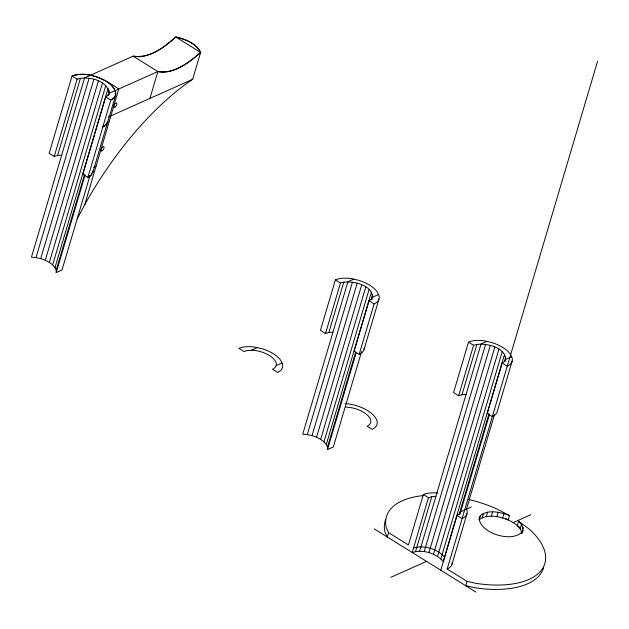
<?xml version="1.0" encoding="UTF-8"?>
<svg xmlns="http://www.w3.org/2000/svg" width="629" height="629" viewBox="0 0 629 629"><rect width="100%" height="100%" fill="white"/><g stroke="black" fill="none" stroke-linecap="round" stroke-linejoin="round"><path stroke-width="0.94" d="M90.049 175.381L62.043 269.943L56.209 272.554L56.225 270.116L84.585 174.359M61.658 155.198L57.569 155.505L54.22 156.479L49.148 153.327L72.06 75.999L77.131 79.144C88.382 75.834 107.284 80.087 109.32 93.241L108.086 95.317L105.719 96.897L82.816 174.233L87.887 177.378L91.095 175.239L92.77 171.772M92.77 172.425L115.673 95.097C116.098 84.758 104.233 79.734 96.072 76.644C88.351 74.371 79.781 73.035 72.06 75.999C88.618 70.393 105.515 79.812 118.755 89.027L84.766 204.653L77.147 218.955M361.604 351.517L333.331 446.944L327.497 449.554L327.512 447.117L355.66 352.098M332.945 332.198L328.857 332.505L325.515 333.48L320.444 330.327L335.383 279.897L340.454 283.042C350.597 279.339 376.299 285.322 371.818 299.939M466.081 394.43L461.993 394.737L458.651 395.712L453.572 392.559L468.511 342.129L473.59 345.274C483.67 341.689 508.043 347.184 505.229 361.235M521.669 533.534L522.974 527.668L521.496 524.452L518.618 521.229L517.329 525.592L520.199 528.824L521.677 532.04M522.18 533.274L522.958 530.648L522.974 527.668M92.982 170.844L92.384 173.439L90.655 175.656L87.887 177.378L110.79 100.05L113.998 97.912L115.673 95.097M54.22 156.479L77.131 79.144M57.569 155.505L80.473 78.169M200.785 52.443C196.02 43.299 185.39 39.155 175.845 37.048C164.138 47.513 149.663 58.458 133.12 56.154L84.561 77.87L31.45 257.175L36.01 257.568L89.121 78.255M36.01 257.568L40.72 258.621L93.839 79.309M56.225 270.116C54.534 265.194 49.699 262.411 45.272 260.264L98.383 80.96M49.345 262.395L102.464 83.091M52.671 264.864L105.782 85.552M55.014 267.498L108.133 88.186M107.944 95.506L109.336 90.812M56.209 272.554L85.033 175.255M108.77 95.105L109.32 93.241L157.879 71.525A85.198 36.694 -58.2 0 0 200.604 52.427C196.13 43.149 185.225 39.265 175.837 36.954M149.914 98.431L157.879 71.525L133.12 56.154L138.883 56.791L142.052 56.516A85.198 36.694 -58.2 0 0 163.933 46.735L175.845 37.048L200.604 52.427L192.631 79.325A196.287 84.538 -58.2 0 0 84.766 204.653M325.515 333.48L340.454 283.042M328.857 332.505L343.796 282.067M353.718 279.158L347.884 281.768L302.738 434.175L307.298 434.568L352.444 282.154M307.298 434.568L312.015 435.622L357.162 283.207M327.512 447.117C325.83 442.195 320.987 439.412 316.56 437.265L361.706 284.858M320.641 439.396L365.787 286.981M323.959 441.865L369.105 289.45M326.309 444.499L371.456 292.084M378.477 294.529L372.643 297.14L371.409 299.215L369.042 300.796L354.103 351.234L359.175 354.379A25.262 12.242 16.5 0 0 364.277 347.821M371.267 299.412L372.659 294.71M327.497 449.554L356.321 352.248M359.175 354.379L374.113 303.949A25.262 12.242 16.5 0 0 379.012 295.693L377.384 292.139A25.262 12.242 16.5 0 0 358.011 280.117L351.627 278.686A25.262 12.242 16.5 0 0 335.383 279.897M364.057 349.425L378.996 298.995M423.482 495.573A82.596 40.044 16.5 0 0 386.3 527.723L388.557 532.629L387.267 537.001L385.011 532.095A82.596 40.044 16.5 0 1 385.663 519.515M437.815 493.089A25.262 12.242 16.5 0 0 423.372 494.536L408.425 544.973L388.557 532.629M435.873 496.407L431.785 496.713L428.443 497.688L412.207 552.49C422.947 549.203 435.873 553.056 443.209 561.532L504.584 354.316M458.651 395.712L473.59 345.274M415.549 551.515L431.785 496.713M461.993 394.737L476.931 344.299M419.637 551.216L481.02 343.992L486.854 341.39M424.198 551.602L485.58 344.385M428.915 552.655L490.29 345.439M433.46 554.306L494.842 347.082M437.54 556.429L498.915 349.213M440.858 558.898L502.241 351.682M440.795 570.244L457.031 515.442L459.398 513.862L460.632 511.778L471.31 507.005M511.613 356.761L505.779 359.371L504.544 361.447L502.178 363.027L487.239 413.457L492.31 416.61A25.262 12.242 16.5 0 0 497.193 411.657L512.132 361.219M459.06 514.703L489.103 413.284M504.403 361.636L505.795 356.934M459.799 514.585L489.456 414.48M518.618 521.229L529.272 529.123A82.596 40.044 16.5 0 1 475.854 583.335L467.033 581.361L447.164 569.025L597.55 61.32M494.457 414.676L466.466 509.175L467.001 510.339A25.262 12.242 16.5 0 1 462.103 518.587L457.031 515.442M452.047 564.064L466.985 513.634M509.553 515.591C500.59 512.187 489.04 509.199 480.587 515.308L479.298 519.68C487.742 513.571 499.292 516.558 508.256 519.963L509.553 515.591L496.493 508.767A82.596 40.044 16.5 0 0 468.762 499.45M482.199 517.746L483.497 513.374M467.033 581.361L465.735 585.733L474.565 587.706A82.596 40.044 16.5 0 0 543.645 567.562M486.303 516.551L487.593 512.179M491.312 516.173L492.609 511.802M496.902 516.653L498.192 512.281M502.681 517.942L503.971 513.571M520.199 528.824L521.496 524.452M282.028 363.012L276.194 365.614L274.959 367.698L272.585 369.27L277.656 372.423A25.262 12.242 16.5 0 0 282.563 364.175L280.927 360.621A25.262 12.242 16.5 0 0 261.562 348.592L255.17 347.169A25.262 12.242 16.5 0 0 238.926 348.372L243.997 351.525L247.346 350.55L251.435 350.243L257.269 347.633M480.587 515.308L479.078 517.856C479.55 533.612 514.215 543.943 522.958 530.648M200.604 52.427C188.763 62.507 174.492 74.065 157.879 71.525M108.188 117.08L192.631 79.325M93.76 167.29L96.025 166.276M390.782 577.343L426.501 561.367M505.645 518.603L513.248 522.573L530.813 514.719M413.505 548.118C424.237 544.832 437.171 548.685 444.499 557.16M40.72 258.621L45.272 260.264M312.015 435.622L316.56 437.265M105.719 96.897L110.79 100.05C114.163 98.667 116.884 94.987 115.461 91.299M502.178 363.027L507.249 366.18A25.262 12.242 16.5 0 0 512.148 357.925L510.512 354.371A25.262 12.242 16.5 0 0 491.147 342.349L484.762 340.918A25.262 12.242 16.5 0 0 468.511 342.129M369.042 300.796L374.113 303.949M423.372 494.536L428.443 497.688M374.239 528.918L475.909 592.046M106.38 81.338L110.452 84.294L114.502 89.2M513.248 522.573L519.609 527.291M452.259 562.468A25.262 12.242 16.5 0 1 447.164 569.025M345.164 403.621A25.262 12.242 16.5 0 1 372.745 414.48A25.262 12.242 16.5 0 1 372.116 429.348L367.045 426.203A18.642 9.042 16.5 0 0 367.108 414.857A18.642 9.042 16.5 0 0 345.887 407.167M251.435 350.243A18.642 9.042 16.5 0 1 276.194 365.614M107.708 121.334L106.034 124.809L102.826 126.948L105.593 125.218L107.323 123.001L107.708 121.334M115.044 107.032A2.508 1.077 -58.2 0 0 116.75 103.219A2.508 1.077 -58.2 0 0 113.991 105.271A2.508 1.077 -58.2 0 0 115.044 107.032M102.268 150.661A2.508 1.077 -58.2 0 0 103.974 146.848A2.508 1.077 -58.2 0 0 101.214 148.9A2.508 1.077 -58.2 0 0 102.268 150.661"/></g></svg>
